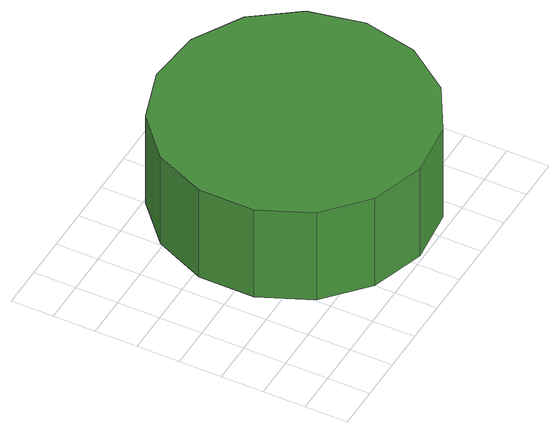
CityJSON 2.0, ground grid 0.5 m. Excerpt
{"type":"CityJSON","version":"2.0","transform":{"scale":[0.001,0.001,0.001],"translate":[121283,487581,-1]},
"CityObjects":{
"tree1":{"type":"SolitaryVegetationObject","attributes":{"function":"something"},"geometry":[{"type":"MultiSurface","lod":"1","boundaries":[[[0,1,2,3,4,5,6,7,8,9,10,11,12,13,14]],[[15,16,17,18,19,20,21,22,23,24,25,26,27,28,29]],[[0,29,28,1]],[[1,28,27,2]],[[2,27,26,3]],[[3,26,25,4]],[[4,25,24,5]],[[5,24,23,6]],[[6,23,22,7]],[[7,22,21,8]],[[8,21,20,9]],[[9,20,19,10]],[[10,19,18,11]],[[11,18,17,12]],[[12,17,16,13]],[[13,16,15,14]],[[14,15,29,0]]]}]}
},
"vertices":[
[3875,1612,1871],[3739,2253,1871],[3354,2783,1871],[2786,3111,1871],[2135,3179,1871],[1511,2977,1871],[1024,2538,1871],[758,1940,1871],[758,1284,1871],[1024,685,1871],[1511,247,1871],[2135,44,1871],[2786,113,1871],[3354,441,1871],[3739,971,1871],[3739,971,633],[3354,441,633],[2786,113,633],[2135,44,633],[1511,247,633],[1024,685,633],[758,1284,633],[758,1940,633],[1024,2538,633],[1511,2977,633],[2135,3179,633],[2786,3111,633],[3354,2783,633],[3739,2253,633],[3875,1612,633]
]}
